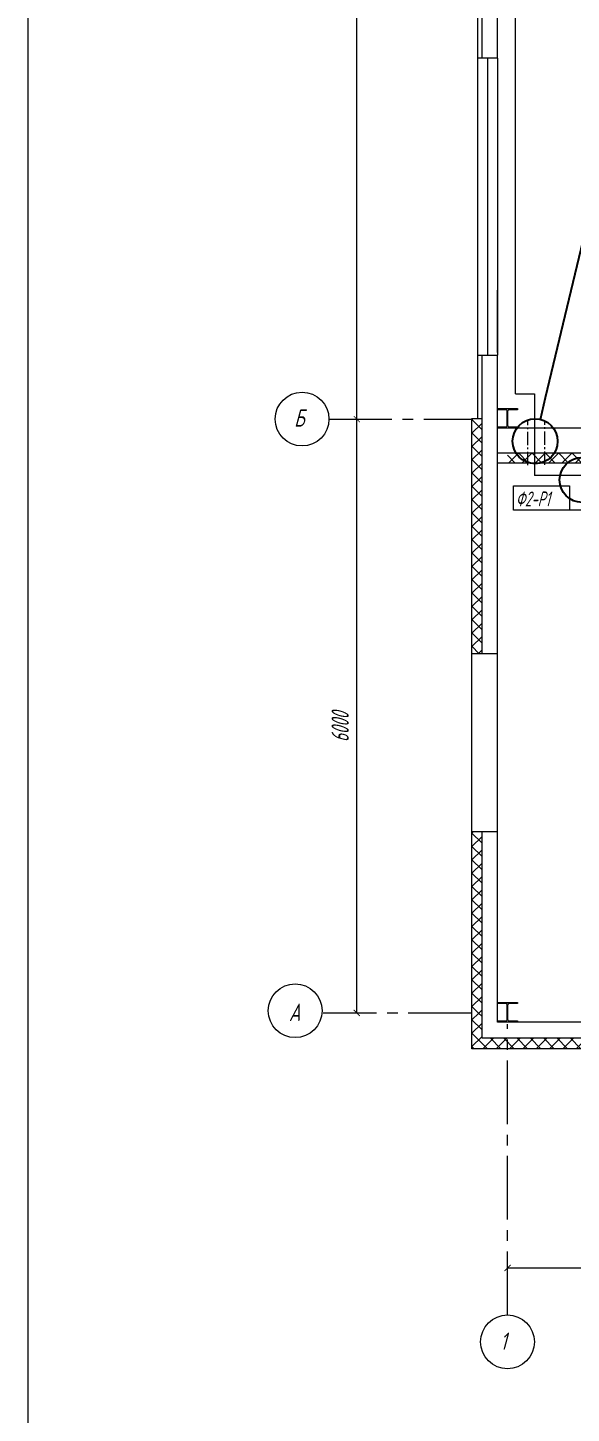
# Model space of a CAD drawing. Header units: millimetres. Extents: x -338 to 6826, y -8218 to 3153.
# Drawn here: x 714.6 to 877.5, y -7683.4 to -7268.4 of the extents above; entities that cross this region are included whole.
import ezdxf
from ezdxf import colors
from ezdxf.entities.mleader import LeaderData, LeaderLine
from ezdxf.enums import TextEntityAlignment as Align
from ezdxf.math import Vec2, Vec3

# ---------------------------------------------------------------- set-up
doc = ezdxf.new("R2010")
doc.units = ezdxf.units.MM
for name, pattern in [('ACAD_ISO02W100', [15, 12, -3]), ('gost6', [12, 8, -1.5, 1, -1.5]), ('осевая2', [28.575, 19.05, -3.175, 3.175, -3.175])]:
    doc.linetypes.add(name, pattern=pattern)
doc.layers.add('$OSIZ', color=7, linetype='Continuous')
doc.layers.add('Текст.', color=51, linetype='Continuous')
for name, color, linetype, lineweight in [('Выноска', 137, 'Continuous', 20), ('Линия выноска', 137, 'Continuous', 25), ('Оси', 130, 'Continuous', 13), ('Пн.кабель', 4, 'Continuous', 50), ('Размерная', 4, 'Continuous', 25), ('Рамка толстая', 7, 'Continuous', 60), ('Текст_КИП', 2, 'Continuous', 25), ('Тонкая', 5, 'Continuous', 20), ('ТОНКИЕ', 150, 'Continuous', 13), ('Эл.кабель', 2, 'Continuous', 50)]:
    doc.layers.add(name, color=color, linetype=linetype, lineweight=lineweight)
doc.styles.add('Simplex', font='simplex.shx', dxfattribs={"width": 0.7, "oblique": 15})
pattern_1 = [(45, (1382.936, -6063.7022), (-1.9971515, 1.9971515), []), (135, (1382.936, -6063.7022), (-1.9971515, -1.9971515), [])]

# ---------------------------------------------------------------- blocks, each defined once
blk = doc.blocks.new('APF064500')
at = {"ltscale": 100}
for p, q in [((-100, 186.5), (-100, 198)), ((-100, 198), (100, 198)), ((-16.5, 186.5), (-100, 186.5)), ((-3.5, 24.5), (-3.5, 173.5)), ((3.5, 24.5), (3.5, 173.5)), ((100, 186.5), (16.5, 186.5)), ((100, 198), (100, 186.5)), ((-100, 0), (-100, 11.5)), ((-100, 11.5), (-16.5, 11.5)), ((100, 0), (-100, 0)), ((16.5, 11.5), (100, 11.5)), ((100, 11.5), (100, 0))]:
    blk.add_line(p, q, dxfattribs=at)
for centre, start, end in [((-16.5, 173.5), 0, 90), ((16.5, 173.5), 90, 180), ((-16.5, 24.5), 270, 0), ((16.5, 24.5), 180, 270)]:
    blk.add_arc(centre, 13, start, end, dxfattribs=at)
blk = doc.blocks.new('_ArchTick')
at = {"const_width": 0.15}
blk.add_lwpolyline([(-0.5, -0.5), (0.5, 0.5)], dxfattribs=at)
blk = doc.blocks.new('_DotBlank')
at = {"color": 0, "linetype": 'ByBlock', "lineweight": -2}
blk.add_line((-0.5, 0), (-1, 0), dxfattribs=at)
blk.add_circle((0, 0), 0.5, dxfattribs=at)

msp = doc.modelspace()

# ---------------------------------------------------------------- hatches: boundary and pattern name
at = {"layer": 'ТОНКИЕ', "lineweight": 13, "ltscale": 10}
h = msp.add_hatch(dxfattribs=at)
h.set_pattern_fill('ANSI37', color=256, scale=0.889574)
h.set_pattern_definition(pattern_1)
h.paths.add_polyline_path([(1214.16, -7570.98), (1169.68, -7570.98), (1169.68, -7572.76), (1168.2, -7572.76), (1168.2, -7574.24), (1169.68, -7574.24), (1214.16, -7574.24)])
h.paths.add_polyline_path([(850.62, -7385.61), (847.66, -7385.61), (847.66, -7393.92), (850.62, -7392.82)])
h.paths.add_polyline_path([(850.62, -7509.26), (847.66, -7509.26), (847.66, -7563.52), (850.62, -7563.52)])
h.paths.add_polyline_path([(847.66, -7455.89), (850.62, -7455.89), (850.62, -7392.82), (847.66, -7393.92)])
h = msp.add_hatch(dxfattribs=at)
h.set_pattern_fill('ANSI37', color=256, scale=0.889574)
h.set_pattern_definition(pattern_1)
h.paths.add_polyline_path([(1032.56, -7395.74), (858.35, -7395.74), (858.35, -7398.7), (1032.56, -7398.7)])
h.paths.add_polyline_path([(1203.78, -7395.74), (1039.97, -7395.74), (1039.97, -7398.7), (1200.82, -7398.7), (1200.82, -7563.52), (1203.78, -7563.52)])
h = msp.add_hatch(dxfattribs=at)
h.set_pattern_fill('ANSI37', color=256, scale=0.889574)
h.set_pattern_definition(pattern_1)
h.paths.add_polyline_path([(1126.69, -7572.76), (1125.21, -7572.76), (1125.21, -7570.98), (1101.48, -7570.98), (1101.48, -7574.24), (1125.21, -7574.24), (1126.69, -7574.24)])
h.paths.add_polyline_path([(1065.9, -7570.98), (1036.26, -7570.98), (1036.26, -7574.24), (1065.9, -7574.24)])
h.paths.add_polyline_path([(1036.26, -7570.98), (956.78, -7570.98), (956.78, -7572.76), (955.3, -7572.76), (955.3, -7574.24), (956.78, -7574.24), (1036.26, -7574.24)])
h.paths.add_polyline_path([(913.78, -7572.76), (912.3, -7572.76), (912.3, -7570.98), (858.35, -7570.98), (858.35, -7574.24), (913.78, -7574.24)])
h.paths.add_polyline_path([(858.35, -7570.98), (850.62, -7570.98), (850.62, -7563.52), (847.66, -7563.52), (847.66, -7574.24), (858.35, -7574.24)])

# ---------------------------------------------------------------- linework, layer by layer
at = {"layer": '$OSIZ', "lineweight": 13}
for centre in [(796.78, -7385.61), (794.71, -7562.83), (858.35, -7662.02)]:
    msp.add_circle(centre, 8.06, dxfattribs=at)
at = {"color": 3, "lineweight": 13}
msp.add_line((896.65, -7412.94), (866.44, -7412.94), dxfattribs=at)
at = {"layer": 'Выноска', "color": 3, "lineweight": 13}
msp.add_lwpolyline([(860.16, -7405.57), (876.91, -7405.57), (876.91, -7412.94), (860.16, -7412.94)], close=True, dxfattribs=at)
at = {"layer": 'Оси', "linetype": 'осевая2', "lineweight": 13}
for p, q in [((804.66, -7385.59), (847.66, -7385.61)), ((847.66, -7563.52), (803.1, -7563.59)), ((858.35, -7653.96), (858.35, -7566.82))]:
    msp.add_line(p, q, dxfattribs=at)
at = {"layer": 'Пн.кабель', "color": 1, "linetype": 'gost6', "lineweight": 13, "ltscale": 0.5}
for p, q in [((864.42, -7399.4), (864.42, -7386.21)), ((869.53, -7399.32), (869.53, -7386.13))]:
    msp.add_line(p, q, dxfattribs=at)
at = {"layer": 'Размерная', "lineweight": 13}
for p, q in [((813.21, -7563.31), (813.21, -6940.61)), ((858.35, -7639.86), (1570.01, -7639.86))]:
    msp.add_line(p, q, dxfattribs=at)
at = {"layer": 'Рамка толстая', "color": 18, "lineweight": 13, "true_color": 0x000000}
msp.add_line((714.56, -6879.93), (714.56, -8213.06), dxfattribs=at)
at = {"layer": 'Тонкая', "lineweight": 13, "ltscale": 100}
for p, q in [((849.32, -7229.9), (849.32, -7277.46)), ((850.62, -7229.9), (850.62, -7277.46)), ((855.37, -7277.46), (855.37, -7229.9)), ((849.32, -7366.42), (849.32, -7385.48)), ((850.62, -7366.42), (850.62, -7455.89)), ((855.37, -7566.24), (855.37, -7366.42)), ((887.99, -7388.32), (855.37, -7388.32)), ((855.37, -7395.74), (1032.56, -7395.74)), ((855.37, -7455.89), (847.66, -7455.89)), ((855.37, -7509.26), (847.66, -7509.26)), ((850.62, -7509.26), (850.62, -7570.98)), ((912.3, -7566.24), (855.37, -7566.24)), ((850.62, -7570.98), (912.3, -7570.98))]:
    msp.add_line(p, q, dxfattribs=at)
at = {"layer": 'Тонкая', "lineweight": 13, "ltscale": 10}
for p, q in [((847.66, -7469.96), (847.66, -7385.48)), ((847.66, -7385.48), (850.62, -7385.48)), ((855.37, -7398.7), (1032.56, -7398.7)), ((847.66, -7574.24), (847.66, -7469.96)), ((913.78, -7574.24), (847.66, -7574.24))]:
    msp.add_line(p, q, dxfattribs=at)
at = {"layer": 'ТОНКИЕ', "lineweight": 13, "ltscale": 100}
for p, q in [((855.37, -7277.46), (849.32, -7277.46)), ((849.32, -7277.46), (849.32, -7366.42)), ((852.34, -7277.46), (852.34, -7366.42)), ((855.37, -7277.46), (855.37, -7366.42))]:
    msp.add_line(p, q, dxfattribs=at)
at = {"layer": 'ТОНКИЕ', "lineweight": 13, "ltscale": 10}
for p, q in [((849.32, -7277.46), (849.32, -7366.42)), ((849.32, -7366.42), (855.37, -7366.42))]:
    msp.add_line(p, q, dxfattribs=at)
at = {"layer": 'ТОНКИЕ', "linetype": 'ACAD_ISO02W100', "lineweight": 13, "ltscale": 20}
for p, q in [((855.33, -7365.7), (855.33, -7347.02)), ((855.33, -7353.84), (855.33, -7365.7))]:
    msp.add_line(p, q, dxfattribs=at)
at = {"layer": 'Эл.кабель', "lineweight": 13}
for p, q in [((860.74, -7378.01), (860.74, -7262.88)), ((860.74, -7378.01), (866.48, -7378.01)), ((866.48, -7378.01), (866.48, -7402.53)), ((1197.92, -7402.54), (866.48, -7402.53))]:
    msp.add_line(p, q, dxfattribs=at)

# ---------------------------------------------------------------- block references
at = {"lineweight": 13, "xscale": 1.85328, "yscale": 1.85328, "zscale": 1.85328}
for p, rotation in [((813.19, -7385.63), 270), ((813.18, -7563.5), 270), ((858.35, -7639.86), 180)]:
    msp.add_blockref('_ArchTick', p, dxfattribs=dict(at, rotation=rotation))
at = {"layer": 'Тонкая', "lineweight": 13, "ltscale": 100, "xscale": 0.02965248, "yscale": 0.02965248, "zscale": 0.02965248}
for p in [(858.33, -7388.32), (858.33, -7388.32), (858.33, -7566.24)]:
    msp.add_blockref('APF064500', p, dxfattribs=at)

# ---------------------------------------------------------------- texts
at = {"lineweight": 13, "style": 'Simplex', "oblique": 15, "width": 0.7, "flags": 4}
for tag, p in [('Б', (795.94, -7387.88)), ('А', (794.54, -7565.9)), ('1', (857.11, -7664.39))]:
    msp.add_attdef(tag, text='А', height=5.19, dxfattribs=at).set_placement(p, align=Align.CENTER)
at = {"layer": 'Текст.', "lineweight": 13, "style": 'Simplex', "oblique": 15, "width": 0.6}
msp.add_text('Ф2-Р1', height=4.448, dxfattribs=at).set_placement((860.83, -7411.75))
at = {"layer": 'Текст_КИП', "lineweight": 13, "style": 'Simplex', "oblique": 15, "width": 0.6}
msp.add_text('6000', height=5.189, rotation=90, dxfattribs=at).set_placement((810.8, -7482.36))

# ---------------------------------------------------------------- leaders
at = {"layer": 'Линия выноска', "lineweight": 13}
ml = msp.add_multileader_mtext('Standard', dxfattribs=at)
ml.set_content('Кабельный проход\\P(типовая серия 3.402-24)', color=2, style='Simplex')
ml.set_leader_properties()
ml.set_arrow_properties(name='DOTBLANK')
ml.build(insert=Vec2(0, 0))
ml.multileader.update_dxf_attribs({"text_left_attachment_type": 6, "text_right_attachment_type": 6, "dogleg_length": 1, "arrow_head_size": 13.48})
ctx = ml.context
ctx.base_point, ctx.char_height, ctx.arrow_head_size, ctx.landing_gap_size, ctx.plane_origin = Vec3(889.64, -7307.6), 8.087, 13.48, 5.39, Vec3(631.29, -7278.5)
ctx.left_attachment, ctx.right_attachment = 6, 6
notes = []
notes.append((ctx, [(1, (1, 1, 0), (886.94, -7307.6), (1, 0), 2.7, [(0, [(866.63, -7392.25)], 0, [])])]))
ctx.mtext.insert, ctx.mtext.flow_direction = Vec3(895.03, -7296.82), 5
ml = msp.add_multileader_mtext('Standard', dxfattribs=at)
ml.set_content('Кабельный проход\\P(типовая серия 3.402-24)', color=2, style='Simplex')
ml.set_leader_properties()
ml.set_arrow_properties(name='DOTBLANK')
ml.build(insert=Vec2(0, 0))
ml.multileader.update_dxf_attribs({"text_left_attachment_type": 6, "text_right_attachment_type": 6, "dogleg_length": 1, "arrow_head_size": 13.48})
ctx = ml.context
ctx.base_point, ctx.char_height, ctx.arrow_head_size, ctx.landing_gap_size, ctx.plane_origin = Vec3(889.64, -7307.6), 8.087, 13.48, 5.39, Vec3(631.29, -7278.5)
ctx.left_attachment, ctx.right_attachment = 6, 6
notes.append((ctx, [(1, (1, 1, 0), (886.94, -7307.6), (1, 0), 2.7, [(0, [(880.72, -7403.84)], 0, [])])]))
ctx.mtext.insert, ctx.mtext.flow_direction = Vec3(895.03, -7296.82), 5
for ctx, leaders in notes:
    for number, flags, end, landing, length, lines in leaders:
        leader = LeaderData()
        leader.index, (leader.has_last_leader_line, leader.has_dogleg_vector, leader.attachment_direction) = number, flags
        leader.last_leader_point, leader.dogleg_vector, leader.dogleg_length = Vec3(end), Vec3(landing), length
        for number, points, colour, breaks in lines:
            line = LeaderLine()
            line.index, line.vertices, line.color, line.breaks = number, Vec3.list(points), colors.encode_raw_color(colour), breaks
            leader.lines.append(line)
        ctx.leaders.append(leader)

doc.saveas('drawing.dxf')
